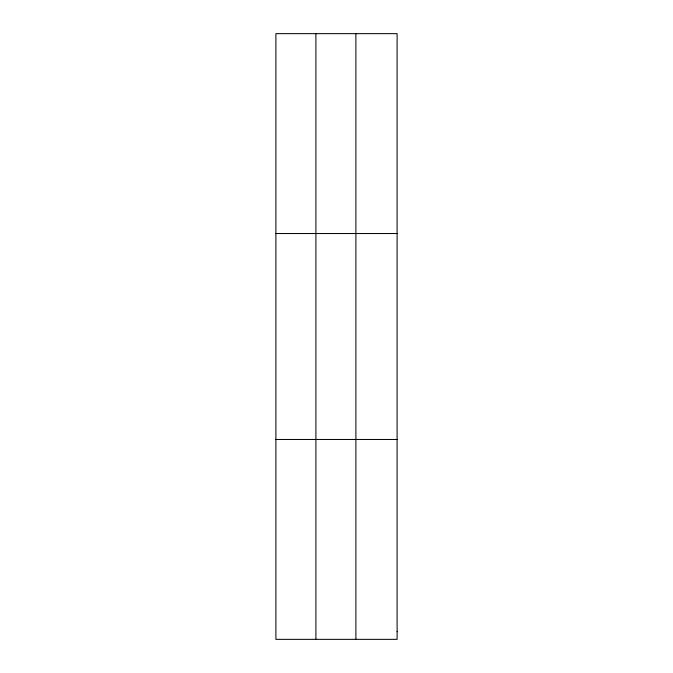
<?xml version="1.0" encoding="UTF-8"?>
<svg xmlns="http://www.w3.org/2000/svg" width="673" height="673" viewBox="0 0 673 673"><rect width="100%" height="100%" fill="white"/><g stroke="black" fill="none" stroke-linecap="round" stroke-linejoin="round"><path stroke-width="1.01" d="M315.898 33.65L315.898 639.35M355.891 33.65L355.891 639.35M275.896 233.531L397.104 233.531M275.896 439.469L397.104 439.469M397.104 631.661L397.104 639.35L275.896 639.35L275.896 33.65L397.104 33.65L397.104 631.661"/></g></svg>
